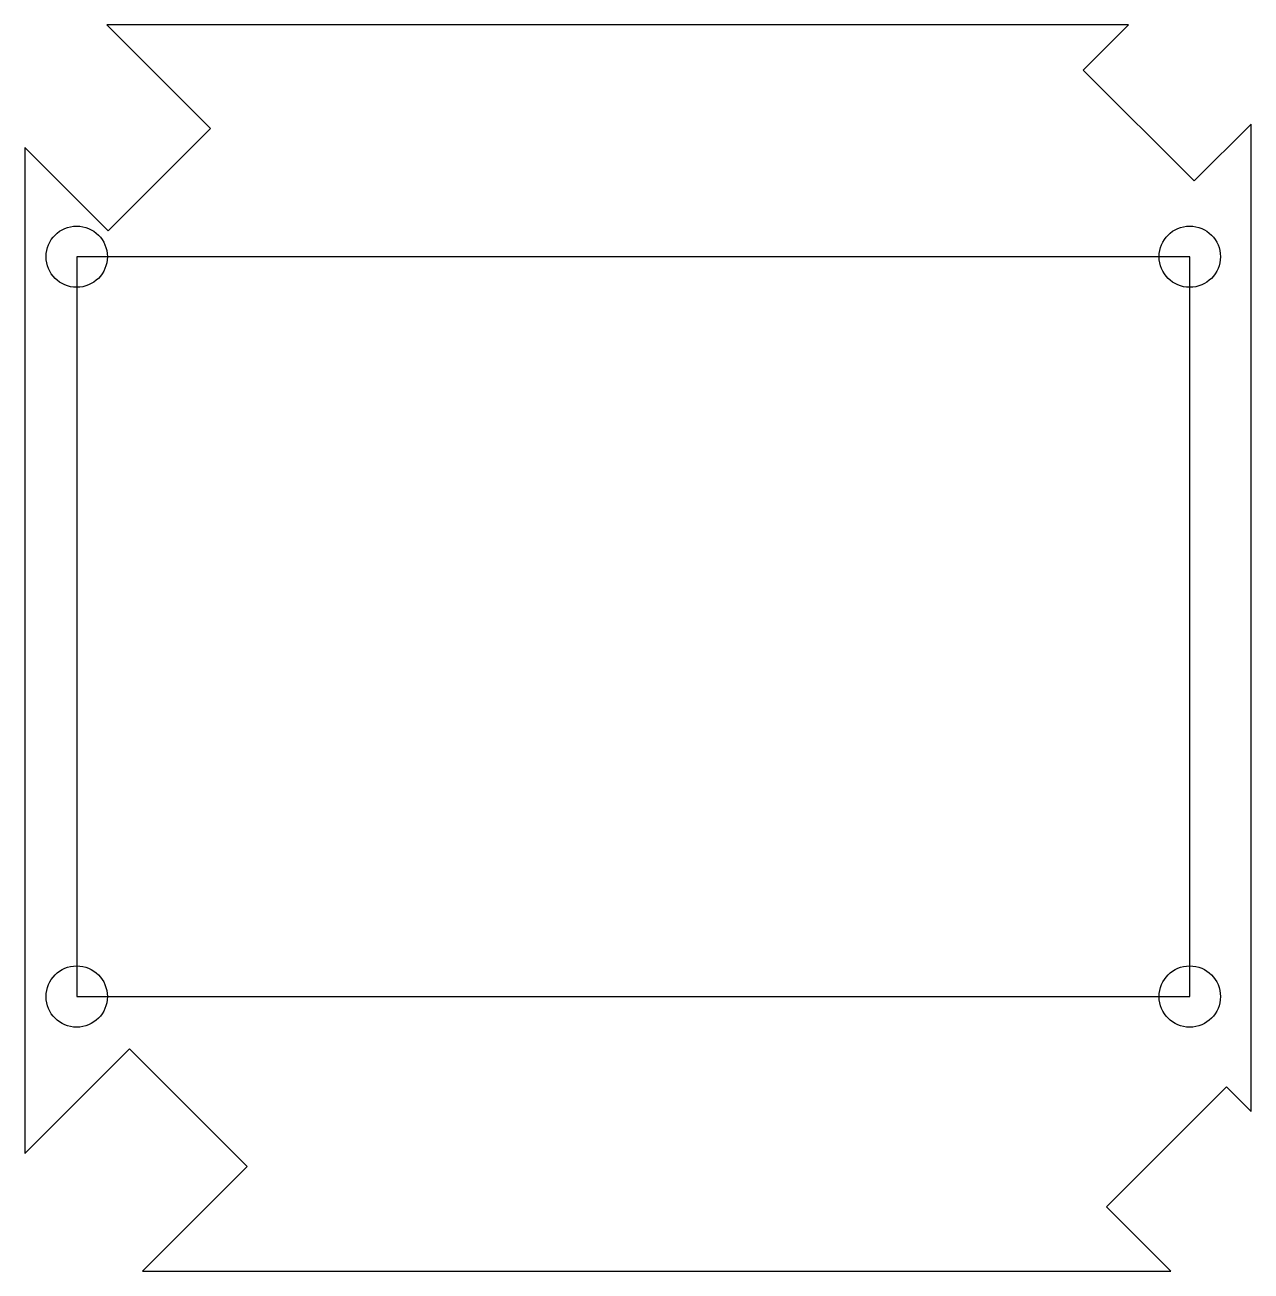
# Model space of a CAD drawing. Header units: millimetres. Extents: x 0 to 60, y -61 to 0.
import ezdxf

# ---------------------------------------------------------------- set-up
doc = ezdxf.new("R2010")
doc.units = ezdxf.units.MM
doc.layers.get('0').update_dxf_attribs({"linetype": 'CONTINUOUS'})

msp = doc.modelspace()

# ---------------------------------------------------------------- linework, layer by layer
for points in [[(60, -4.854), (57.217, -7.636), (51.79, -2.21), (54, 0), (4, 0), (9.073, -5.073), (4.073, -10.073), (0, -6), (0, -55.249), (5.124, -50.124), (10.879, -55.879), (5.759, -61), (56.069, -61), (52.928, -57.859), (58.801, -51.985), (60, -53.184)], [(2.534, -47.562), (57, -47.562), (57, -11.345), (2.534, -11.345)]]:
    msp.add_lwpolyline(points, close=True)
for centre in [(2.534, -11.345), (57, -11.345), (2.534, -47.562), (57, -47.562)]:
    msp.add_circle(centre, 1.5)

doc.saveas('drawing.dxf')
